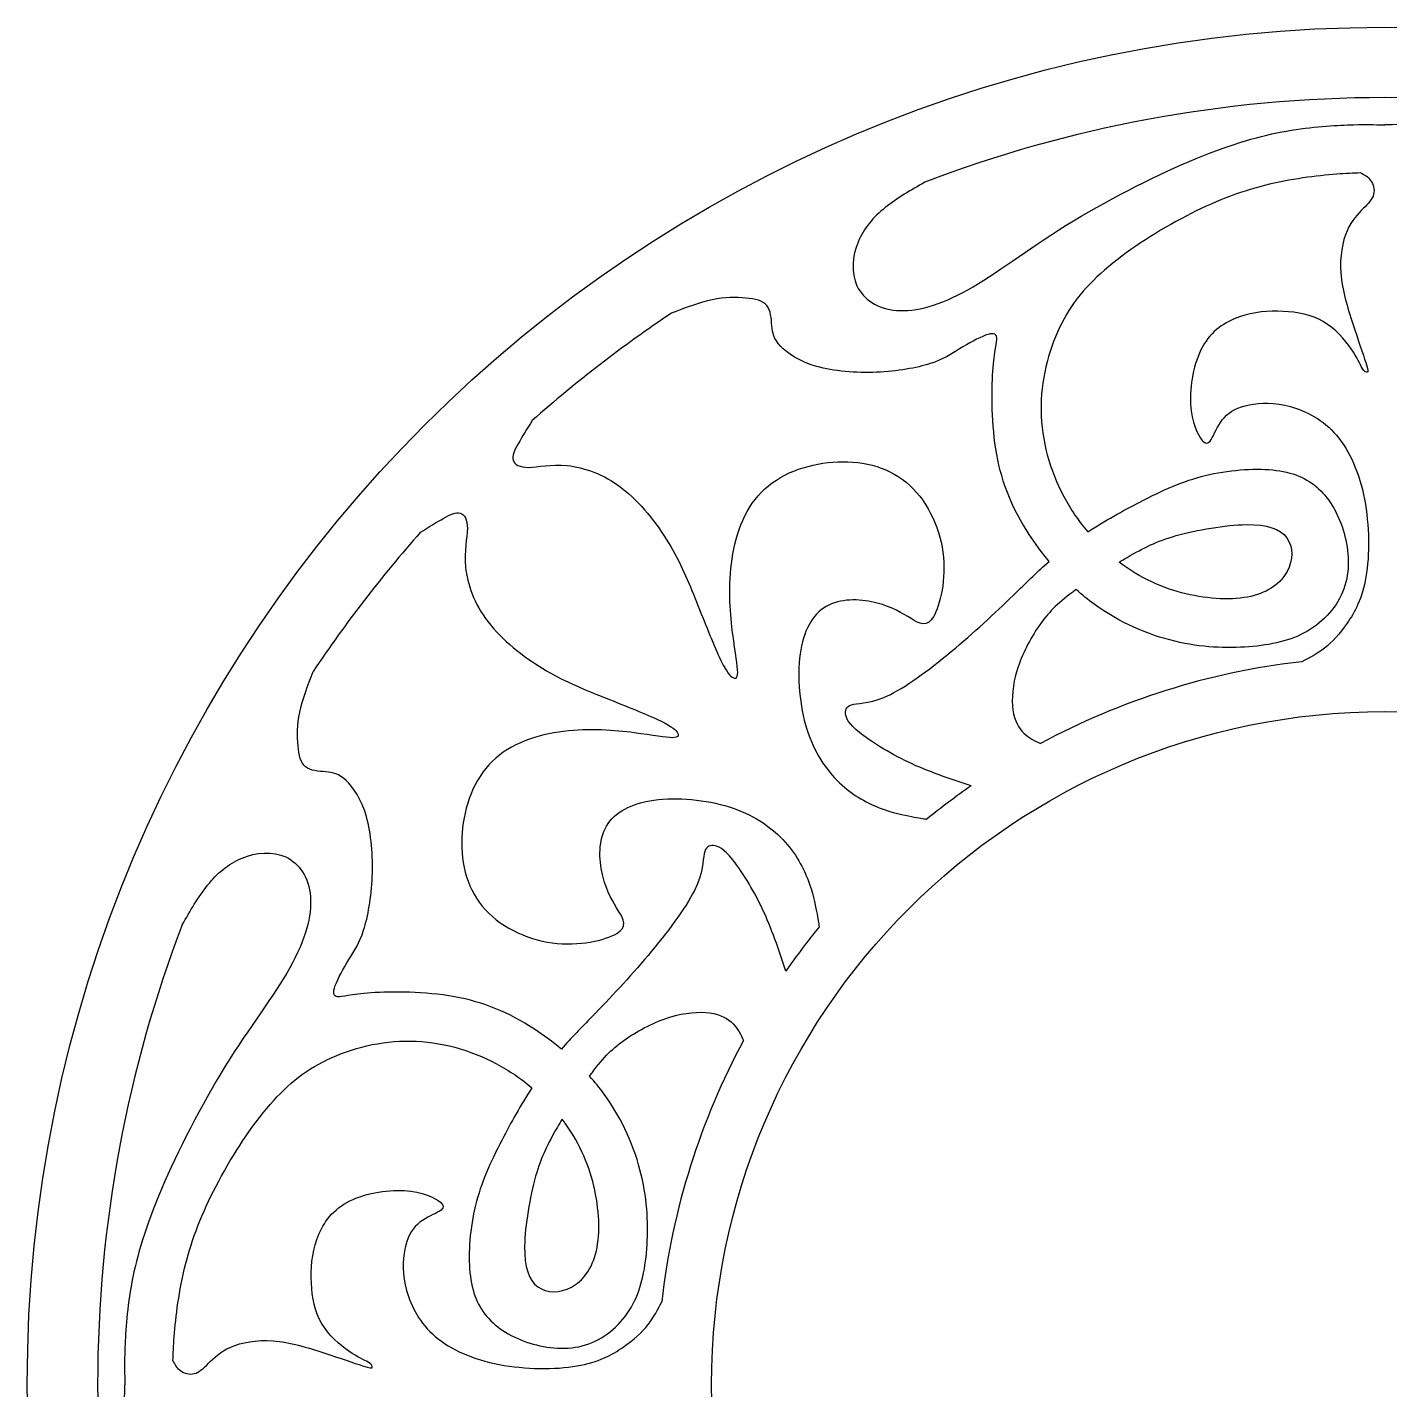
# Model space of a CAD drawing. Extents: x -17 to 16.9, y -20.4 to 16.9.
# Drawn here: x -16.91 to 0.06, y -0.06 to 16.91 of the extents above; entities that cross this region are included whole.
import ezdxf

# ---------------------------------------------------------------- set-up
doc = ezdxf.new("R2010")
doc.units = 0
doc.header["$MEASUREMENT"] = 0
doc.layers.add('LAYER_1', color=7, linetype='CONTINUOUS')

msp = doc.modelspace()

# ---------------------------------------------------------------- linework, layer by layer
at = {"layer": 'LAYER_1'}
for major_axis in [(0, 16.907), (0, 8.384)]:
    msp.add_ellipse((0, 0), major_axis=major_axis, ratio=1, dxfattribs=at)
for points, knots in [([(5.728, 14.976), (3.949, 15.657), (2.018, 16.03), (0, 16.03), (0, 16.03), (-2.018, 16.03), (-3.95, 15.657), (-5.728, 14.976)], [0, 0, 0, 0, 0.333333, 0.333333, 0.333333, 0.333333, 1, 1, 1, 1]), ([(-5.728, 14.976), (-5.901, 14.878), (-6.074, 14.779), (-6.221, 14.661), (-6.221, 14.661), (-6.368, 14.543), (-6.488, 14.405), (-6.559, 14.232), (-6.559, 14.232), (-6.63, 14.058), (-6.651, 13.849), (-6.573, 13.685), (-6.573, 13.685), (-6.495, 13.52), (-6.318, 13.4), (-6.079, 13.38), (-6.079, 13.38), (-5.84, 13.361), (-5.539, 13.442), (-5.192, 13.637), (-5.192, 13.637), (-4.845, 13.832), (-4.452, 14.14), (-3.968, 14.44), (-3.968, 14.44), (-3.483, 14.741), (-2.906, 15.035), (-2.437, 15.235), (-2.437, 15.235), (-1.967, 15.435), (-1.606, 15.541), (-1.283, 15.603), (-1.283, 15.603), (-0.959, 15.665), (-0.672, 15.683), (-0.464, 15.69), (-0.464, 15.69), (-0.257, 15.697), (-0.128, 15.694), (0, 15.69)], [0, 0, 0, 0, 0.090909, 0.090909, 0.090909, 0.090909, 0.181818, 0.181818, 0.181818, 0.181818, 0.272727, 0.272727, 0.272727, 0.272727, 0.363636, 0.363636, 0.363636, 0.363636, 0.454545, 0.454545, 0.454545, 0.454545, 0.545455, 0.545455, 0.545455, 0.545455, 0.636364, 0.636364, 0.636364, 0.636364, 0.727273, 0.727273, 0.727273, 0.727273, 0.818182, 0.818182, 0.818182, 0.818182, 1, 1, 1, 1]), ([(5.728, 14.976), (5.901, 14.878), (6.074, 14.779), (6.221, 14.661), (6.221, 14.661), (6.368, 14.543), (6.488, 14.405), (6.559, 14.232), (6.559, 14.232), (6.63, 14.058), (6.651, 13.849), (6.573, 13.685), (6.573, 13.685), (6.495, 13.52), (6.318, 13.4), (6.079, 13.38), (6.079, 13.38), (5.84, 13.361), (5.539, 13.442), (5.192, 13.637), (5.192, 13.637), (4.845, 13.832), (4.452, 14.14), (3.968, 14.44), (3.968, 14.44), (3.483, 14.741), (2.906, 15.035), (2.437, 15.235), (2.437, 15.235), (1.967, 15.435), (1.606, 15.541), (1.283, 15.603), (1.283, 15.603), (0.959, 15.665), (0.672, 15.683), (0.464, 15.69), (0.464, 15.69), (0.257, 15.697), (0.128, 15.694), (0, 15.69)], [0, 0, 0, 0, 0.090909, 0.090909, 0.090909, 0.090909, 0.181818, 0.181818, 0.181818, 0.181818, 0.272727, 0.272727, 0.272727, 0.272727, 0.363636, 0.363636, 0.363636, 0.363636, 0.454545, 0.454545, 0.454545, 0.454545, 0.545455, 0.545455, 0.545455, 0.545455, 0.636364, 0.636364, 0.636364, 0.636364, 0.727273, 0.727273, 0.727273, 0.727273, 0.818182, 0.818182, 0.818182, 0.818182, 1, 1, 1, 1]), ([(-0.3, 15.092), (-0.388, 15.09), (-0.486, 15.085), (-0.599, 15.076), (-0.599, 15.076), (-0.849, 15.057), (-1.174, 15.018), (-1.497, 14.936), (-1.497, 14.936), (-1.819, 14.855), (-2.137, 14.731), (-2.474, 14.556), (-2.474, 14.556), (-2.81, 14.38), (-3.164, 14.154), (-3.438, 13.926), (-3.438, 13.926), (-3.713, 13.697), (-3.907, 13.467), (-4.051, 13.168), (-4.051, 13.168), (-4.194, 12.869), (-4.286, 12.501), (-4.281, 12.131), (-4.281, 12.131), (-4.275, 11.761), (-4.173, 11.389), (-3.998, 11.062), (-3.998, 11.062), (-3.913, 10.903), (-3.811, 10.755), (-3.698, 10.621)], [0, 0, 0, 0, 0.111111, 0.111111, 0.111111, 0.111111, 0.222222, 0.222222, 0.222222, 0.222222, 0.333333, 0.333333, 0.333333, 0.333333, 0.444444, 0.444444, 0.444444, 0.444444, 0.555556, 0.555556, 0.555556, 0.555556, 0.666667, 0.666667, 0.666667, 0.666667, 0.777778, 0.777778, 0.777778, 0.777778, 1, 1, 1, 1]), ([(-0.3, 15.092), (-0.254, 15.069), (-0.208, 15.045), (-0.176, 15), (-0.176, 15), (-0.143, 14.954), (-0.124, 14.887), (-0.139, 14.827), (-0.139, 14.827), (-0.154, 14.767), (-0.204, 14.713), (-0.268, 14.648), (-0.268, 14.648), (-0.333, 14.582), (-0.413, 14.505), (-0.47, 14.372), (-0.47, 14.372), (-0.528, 14.239), (-0.563, 14.051), (-0.547, 13.845), (-0.547, 13.845), (-0.531, 13.639), (-0.464, 13.414), (-0.398, 13.212), (-0.398, 13.212), (-0.333, 13.011), (-0.269, 12.832), (-0.237, 12.733), (-0.237, 12.733), (-0.205, 12.634), (-0.205, 12.614), (-0.218, 12.61), (-0.218, 12.61), (-0.23, 12.605), (-0.255, 12.616), (-0.282, 12.662), (-0.282, 12.662), (-0.31, 12.708), (-0.34, 12.789), (-0.417, 12.901), (-0.417, 12.901), (-0.494, 13.012), (-0.618, 13.154), (-0.766, 13.241), (-0.766, 13.241), (-0.913, 13.327), (-1.085, 13.359), (-1.265, 13.368), (-1.265, 13.368), (-1.444, 13.377), (-1.632, 13.363), (-1.811, 13.3), (-1.811, 13.3), (-1.99, 13.237), (-2.16, 13.126), (-2.27, 12.926), (-2.27, 12.926), (-2.381, 12.726), (-2.432, 12.437), (-2.419, 12.212), (-2.419, 12.212), (-2.406, 11.988), (-2.328, 11.827), (-2.273, 11.762), (-2.273, 11.762), (-2.218, 11.697), (-2.186, 11.729), (-2.149, 11.797), (-2.149, 11.797), (-2.112, 11.865), (-2.069, 11.97), (-1.998, 12.048), (-1.998, 12.048), (-1.928, 12.126), (-1.828, 12.177), (-1.689, 12.204), (-1.689, 12.204), (-1.549, 12.232), (-1.368, 12.235), (-1.173, 12.182), (-1.173, 12.182), (-0.977, 12.129), (-0.766, 12.019), (-0.601, 11.826), (-0.601, 11.826), (-0.436, 11.632), (-0.315, 11.354), (-0.253, 11.029), (-0.253, 11.029), (-0.191, 10.704), (-0.188, 10.333), (-0.234, 10.062), (-0.234, 10.062), (-0.28, 9.791), (-0.375, 9.621), (-0.469, 9.486), (-0.469, 9.486), (-0.563, 9.35), (-0.655, 9.249), (-0.749, 9.175), (-0.749, 9.175), (-0.842, 9.101), (-0.938, 9.053), (-1.033, 9.005)], [0, 0, 0, 0, 0.037037, 0.037037, 0.037037, 0.037037, 0.074074, 0.074074, 0.074074, 0.074074, 0.111111, 0.111111, 0.111111, 0.111111, 0.148148, 0.148148, 0.148148, 0.148148, 0.185185, 0.185185, 0.185185, 0.185185, 0.222222, 0.222222, 0.222222, 0.222222, 0.259259, 0.259259, 0.259259, 0.259259, 0.296296, 0.296296, 0.296296, 0.296296, 0.333333, 0.333333, 0.333333, 0.333333, 0.37037, 0.37037, 0.37037, 0.37037, 0.407407, 0.407407, 0.407407, 0.407407, 0.444444, 0.444444, 0.444444, 0.444444, 0.481481, 0.481481, 0.481481, 0.481481, 0.518519, 0.518519, 0.518519, 0.518519, 0.555556, 0.555556, 0.555556, 0.555556, 0.592593, 0.592593, 0.592593, 0.592593, 0.62963, 0.62963, 0.62963, 0.62963, 0.666667, 0.666667, 0.666667, 0.666667, 0.703704, 0.703704, 0.703704, 0.703704, 0.740741, 0.740741, 0.740741, 0.740741, 0.777778, 0.777778, 0.777778, 0.777778, 0.814815, 0.814815, 0.814815, 0.814815, 0.851852, 0.851852, 0.851852, 0.851852, 0.888889, 0.888889, 0.888889, 0.888889, 0.925926, 0.925926, 0.925926, 0.925926, 1, 1, 1, 1]), ([(-4.18, 10.255), (-4.272, 10.364), (-4.355, 10.478), (-4.429, 10.591), (-4.429, 10.591), (-4.636, 10.908), (-4.767, 11.223), (-4.833, 11.587), (-4.833, 11.587), (-4.898, 11.952), (-4.898, 12.366), (-4.881, 12.625), (-4.881, 12.625), (-4.863, 12.883), (-4.828, 12.986), (-4.833, 13.041), (-4.833, 13.041), (-4.838, 13.095), (-4.884, 13.103), (-4.971, 13.071), (-4.971, 13.071), (-5.058, 13.039), (-5.185, 12.968), (-5.295, 12.901), (-5.295, 12.901), (-5.405, 12.833), (-5.497, 12.77), (-5.663, 12.717), (-5.663, 12.717), (-5.829, 12.664), (-6.07, 12.621), (-6.329, 12.61), (-6.329, 12.61), (-6.587, 12.6), (-6.863, 12.621), (-7.077, 12.683), (-7.077, 12.683), (-7.291, 12.745), (-7.444, 12.848), (-7.527, 12.936), (-7.527, 12.936), (-7.61, 13.025), (-7.624, 13.099), (-7.633, 13.187), (-7.633, 13.187), (-7.642, 13.276), (-7.645, 13.379), (-7.695, 13.441), (-7.695, 13.441), (-7.745, 13.502), (-7.84, 13.524), (-7.959, 13.534), (-7.959, 13.534), (-8.077, 13.545), (-8.219, 13.545), (-8.377, 13.512), (-8.377, 13.512), (-8.534, 13.479), (-8.709, 13.412), (-8.883, 13.346)], [0, 0, 0, 0, 0.0625, 0.0625, 0.0625, 0.0625, 0.125, 0.125, 0.125, 0.125, 0.1875, 0.1875, 0.1875, 0.1875, 0.25, 0.25, 0.25, 0.25, 0.3125, 0.3125, 0.3125, 0.3125, 0.375, 0.375, 0.375, 0.375, 0.4375, 0.4375, 0.4375, 0.4375, 0.5, 0.5, 0.5, 0.5, 0.5625, 0.5625, 0.5625, 0.5625, 0.625, 0.625, 0.625, 0.625, 0.6875, 0.6875, 0.6875, 0.6875, 0.75, 0.75, 0.75, 0.75, 0.8125, 0.8125, 0.8125, 0.8125, 0.875, 0.875, 0.875, 0.875, 1, 1, 1, 1]), ([(-10.617, 12.01), (-10.681, 11.907), (-10.745, 11.805), (-10.792, 11.72), (-10.792, 11.72), (-10.84, 11.635), (-10.872, 11.568), (-10.856, 11.515), (-10.856, 11.515), (-10.84, 11.462), (-10.776, 11.423), (-10.663, 11.425), (-10.663, 11.425), (-10.55, 11.427), (-10.387, 11.469), (-10.182, 11.448), (-10.182, 11.448), (-9.976, 11.427), (-9.729, 11.342), (-9.502, 11.168), (-9.502, 11.168), (-9.276, 10.995), (-9.07, 10.733), (-8.92, 10.485), (-8.92, 10.485), (-8.769, 10.237), (-8.674, 10.003), (-8.573, 9.752), (-8.573, 9.752), (-8.472, 9.501), (-8.366, 9.232), (-8.29, 9.067), (-8.29, 9.067), (-8.214, 8.903), (-8.168, 8.842), (-8.129, 8.814), (-8.129, 8.814), (-8.09, 8.786), (-8.058, 8.789), (-8.058, 8.871), (-8.058, 8.871), (-8.058, 8.952), (-8.09, 9.111), (-8.12, 9.349), (-8.12, 9.349), (-8.15, 9.586), (-8.178, 9.901), (-8.137, 10.226), (-8.137, 10.226), (-8.097, 10.552), (-7.987, 10.888), (-7.764, 11.117), (-7.764, 11.117), (-7.541, 11.345), (-7.205, 11.465), (-6.872, 11.49), (-6.872, 11.49), (-6.539, 11.515), (-6.21, 11.444), (-5.962, 11.241), (-5.962, 11.241), (-5.714, 11.037), (-5.548, 10.701), (-5.504, 10.368), (-5.504, 10.368), (-5.459, 10.035), (-5.537, 9.706), (-5.621, 9.566), (-5.621, 9.566), (-5.704, 9.426), (-5.792, 9.476), (-5.9, 9.542), (-5.9, 9.542), (-6.008, 9.607), (-6.136, 9.688), (-6.32, 9.736), (-6.32, 9.736), (-6.504, 9.784), (-6.744, 9.798), (-6.925, 9.71), (-6.925, 9.71), (-7.106, 9.621), (-7.226, 9.43), (-7.274, 9.154), (-7.274, 9.154), (-7.321, 8.878), (-7.297, 8.517), (-7.214, 8.221), (-7.214, 8.221), (-7.13, 7.926), (-6.989, 7.695), (-6.822, 7.527), (-6.822, 7.527), (-6.656, 7.359), (-6.465, 7.253), (-6.298, 7.187), (-6.298, 7.187), (-6.131, 7.121), (-5.988, 7.095), (-5.893, 7.077), (-5.893, 7.077), (-5.798, 7.06), (-5.751, 7.052), (-5.703, 7.044)], [0, 0, 0, 0, 0.037037, 0.037037, 0.037037, 0.037037, 0.074074, 0.074074, 0.074074, 0.074074, 0.111111, 0.111111, 0.111111, 0.111111, 0.148148, 0.148148, 0.148148, 0.148148, 0.185185, 0.185185, 0.185185, 0.185185, 0.222222, 0.222222, 0.222222, 0.222222, 0.259259, 0.259259, 0.259259, 0.259259, 0.296296, 0.296296, 0.296296, 0.296296, 0.333333, 0.333333, 0.333333, 0.333333, 0.37037, 0.37037, 0.37037, 0.37037, 0.407407, 0.407407, 0.407407, 0.407407, 0.444444, 0.444444, 0.444444, 0.444444, 0.481481, 0.481481, 0.481481, 0.481481, 0.518519, 0.518519, 0.518519, 0.518519, 0.555556, 0.555556, 0.555556, 0.555556, 0.592593, 0.592593, 0.592593, 0.592593, 0.62963, 0.62963, 0.62963, 0.62963, 0.666667, 0.666667, 0.666667, 0.666667, 0.703704, 0.703704, 0.703704, 0.703704, 0.740741, 0.740741, 0.740741, 0.740741, 0.777778, 0.777778, 0.777778, 0.777778, 0.814815, 0.814815, 0.814815, 0.814815, 0.851852, 0.851852, 0.851852, 0.851852, 0.888889, 0.888889, 0.888889, 0.888889, 0.925926, 0.925926, 0.925926, 0.925926, 1, 1, 1, 1]), ([(-3.698, 10.621), (-3.49, 10.757), (-3.261, 10.885), (-3.051, 10.994), (-3.051, 10.994), (-2.767, 11.141), (-2.516, 11.255), (-2.235, 11.324), (-2.235, 11.324), (-1.953, 11.393), (-1.642, 11.417), (-1.396, 11.393), (-1.396, 11.393), (-1.15, 11.368), (-0.969, 11.294), (-0.824, 11.159), (-0.824, 11.159), (-0.679, 11.025), (-0.569, 10.83), (-0.507, 10.607), (-0.507, 10.607), (-0.445, 10.384), (-0.431, 10.132), (-0.509, 9.913), (-0.509, 9.913), (-0.587, 9.694), (-0.757, 9.506), (-0.964, 9.386), (-0.964, 9.386), (-1.171, 9.265), (-1.415, 9.212), (-1.693, 9.191), (-1.693, 9.191), (-1.971, 9.17), (-2.282, 9.18), (-2.615, 9.26), (-2.615, 9.26), (-2.948, 9.34), (-3.302, 9.488), (-3.621, 9.722), (-3.621, 9.722), (-3.697, 9.778), (-3.771, 9.839), (-3.843, 9.903)], [0, 0, 0, 0, 0.083333, 0.083333, 0.083333, 0.083333, 0.166667, 0.166667, 0.166667, 0.166667, 0.25, 0.25, 0.25, 0.25, 0.333333, 0.333333, 0.333333, 0.333333, 0.416667, 0.416667, 0.416667, 0.416667, 0.5, 0.5, 0.5, 0.5, 0.583333, 0.583333, 0.583333, 0.583333, 0.666667, 0.666667, 0.666667, 0.666667, 0.75, 0.75, 0.75, 0.75, 0.833333, 0.833333, 0.833333, 0.833333, 1, 1, 1, 1]), ([(-12.01, 10.617), (-11.907, 10.681), (-11.805, 10.745), (-11.72, 10.792), (-11.72, 10.792), (-11.635, 10.84), (-11.568, 10.872), (-11.515, 10.856), (-11.515, 10.856), (-11.462, 10.84), (-11.423, 10.776), (-11.425, 10.663), (-11.425, 10.663), (-11.427, 10.55), (-11.469, 10.387), (-11.448, 10.182), (-11.448, 10.182), (-11.427, 9.976), (-11.342, 9.729), (-11.168, 9.502), (-11.168, 9.502), (-10.995, 9.275), (-10.733, 9.07), (-10.485, 8.92), (-10.485, 8.92), (-10.237, 8.769), (-10.003, 8.674), (-9.752, 8.573), (-9.752, 8.573), (-9.501, 8.472), (-9.232, 8.366), (-9.067, 8.29), (-9.067, 8.29), (-8.903, 8.214), (-8.842, 8.167), (-8.814, 8.129), (-8.814, 8.129), (-8.786, 8.09), (-8.789, 8.058), (-8.871, 8.058), (-8.871, 8.058), (-8.952, 8.058), (-9.111, 8.09), (-9.349, 8.12), (-9.349, 8.12), (-9.586, 8.15), (-9.901, 8.178), (-10.227, 8.137), (-10.227, 8.137), (-10.552, 8.097), (-10.889, 7.987), (-11.117, 7.764), (-11.117, 7.764), (-11.345, 7.541), (-11.466, 7.205), (-11.49, 6.872), (-11.49, 6.872), (-11.515, 6.539), (-11.444, 6.21), (-11.241, 5.962), (-11.241, 5.962), (-11.037, 5.714), (-10.701, 5.548), (-10.368, 5.504), (-10.368, 5.504), (-10.035, 5.459), (-9.706, 5.537), (-9.566, 5.62), (-9.566, 5.62), (-9.426, 5.704), (-9.476, 5.792), (-9.542, 5.9), (-9.542, 5.9), (-9.607, 6.008), (-9.688, 6.136), (-9.736, 6.32), (-9.736, 6.32), (-9.784, 6.504), (-9.798, 6.744), (-9.71, 6.925), (-9.71, 6.925), (-9.621, 7.105), (-9.43, 7.226), (-9.154, 7.274), (-9.154, 7.274), (-8.878, 7.321), (-8.517, 7.297), (-8.221, 7.213), (-8.221, 7.213), (-7.926, 7.13), (-7.695, 6.989), (-7.527, 6.822), (-7.527, 6.822), (-7.359, 6.656), (-7.253, 6.465), (-7.187, 6.298), (-7.187, 6.298), (-7.121, 6.131), (-7.095, 5.988), (-7.077, 5.893), (-7.077, 5.893), (-7.06, 5.798), (-7.052, 5.751), (-7.044, 5.703)], [0, 0, 0, 0, 0.037037, 0.037037, 0.037037, 0.037037, 0.074074, 0.074074, 0.074074, 0.074074, 0.111111, 0.111111, 0.111111, 0.111111, 0.148148, 0.148148, 0.148148, 0.148148, 0.185185, 0.185185, 0.185185, 0.185185, 0.222222, 0.222222, 0.222222, 0.222222, 0.259259, 0.259259, 0.259259, 0.259259, 0.296296, 0.296296, 0.296296, 0.296296, 0.333333, 0.333333, 0.333333, 0.333333, 0.37037, 0.37037, 0.37037, 0.37037, 0.407407, 0.407407, 0.407407, 0.407407, 0.444444, 0.444444, 0.444444, 0.444444, 0.481481, 0.481481, 0.481481, 0.481481, 0.518519, 0.518519, 0.518519, 0.518519, 0.555556, 0.555556, 0.555556, 0.555556, 0.592593, 0.592593, 0.592593, 0.592593, 0.62963, 0.62963, 0.62963, 0.62963, 0.666667, 0.666667, 0.666667, 0.666667, 0.703704, 0.703704, 0.703704, 0.703704, 0.740741, 0.740741, 0.740741, 0.740741, 0.777778, 0.777778, 0.777778, 0.777778, 0.814815, 0.814815, 0.814815, 0.814815, 0.851852, 0.851852, 0.851852, 0.851852, 0.888889, 0.888889, 0.888889, 0.888889, 0.925926, 0.925926, 0.925926, 0.925926, 1, 1, 1, 1]), ([(-3.308, 10.246), (-3.045, 10.043), (-2.766, 9.92), (-2.479, 9.851), (-2.479, 9.851), (-2.19, 9.782), (-1.893, 9.768), (-1.668, 9.819), (-1.668, 9.819), (-1.443, 9.871), (-1.291, 9.987), (-1.215, 10.129), (-1.215, 10.129), (-1.139, 10.271), (-1.139, 10.437), (-1.22, 10.548), (-1.22, 10.548), (-1.302, 10.66), (-1.465, 10.717), (-1.725, 10.713), (-1.725, 10.713), (-1.985, 10.71), (-2.343, 10.646), (-2.596, 10.575), (-2.596, 10.575), (-2.849, 10.504), (-2.998, 10.426), (-3.208, 10.304), (-3.208, 10.304), (-3.24, 10.286), (-3.274, 10.266), (-3.308, 10.246)], [0, 0, 0, 0, 0.111111, 0.111111, 0.111111, 0.111111, 0.222222, 0.222222, 0.222222, 0.222222, 0.333333, 0.333333, 0.333333, 0.333333, 0.444444, 0.444444, 0.444444, 0.444444, 0.555556, 0.555556, 0.555556, 0.555556, 0.666667, 0.666667, 0.666667, 0.666667, 0.777778, 0.777778, 0.777778, 0.777778, 1, 1, 1, 1]), ([(-5.152, 7.458), (-5.418, 7.547), (-5.684, 7.636), (-5.932, 7.753), (-5.932, 7.753), (-6.18, 7.87), (-6.41, 8.016), (-6.543, 8.124), (-6.543, 8.124), (-6.675, 8.232), (-6.711, 8.302), (-6.716, 8.359), (-6.716, 8.359), (-6.721, 8.416), (-6.697, 8.458), (-6.612, 8.476), (-6.612, 8.476), (-6.527, 8.493), (-6.382, 8.486), (-6.157, 8.598), (-6.157, 8.598), (-5.932, 8.709), (-5.628, 8.94), (-5.348, 9.175), (-5.348, 9.175), (-5.068, 9.41), (-4.813, 9.651), (-4.587, 9.871), (-4.587, 9.871), (-4.447, 10.006), (-4.319, 10.133), (-4.18, 10.255)], [0, 0, 0, 0, 0.111111, 0.111111, 0.111111, 0.111111, 0.222222, 0.222222, 0.222222, 0.222222, 0.333333, 0.333333, 0.333333, 0.333333, 0.444444, 0.444444, 0.444444, 0.444444, 0.555556, 0.555556, 0.555556, 0.555556, 0.666667, 0.666667, 0.666667, 0.666667, 0.777778, 0.777778, 0.777778, 0.777778, 1, 1, 1, 1]), ([(-3.843, 9.903), (-3.858, 9.893), (-3.872, 9.883), (-3.886, 9.872), (-3.886, 9.872), (-4.081, 9.729), (-4.198, 9.609), (-4.307, 9.449), (-4.307, 9.449), (-4.417, 9.29), (-4.52, 9.092), (-4.578, 8.904), (-4.578, 8.904), (-4.636, 8.716), (-4.651, 8.539), (-4.631, 8.405), (-4.631, 8.405), (-4.612, 8.27), (-4.559, 8.178), (-4.496, 8.116), (-4.496, 8.116), (-4.432, 8.053), (-4.359, 8.02), (-4.286, 7.987)], [0, 0, 0, 0, 0.142857, 0.142857, 0.142857, 0.142857, 0.285714, 0.285714, 0.285714, 0.285714, 0.428571, 0.428571, 0.428571, 0.428571, 0.571429, 0.571429, 0.571429, 0.571429, 0.714286, 0.714286, 0.714286, 0.714286, 1, 1, 1, 1]), ([(-10.255, 4.18), (-10.364, 4.272), (-10.478, 4.355), (-10.591, 4.429), (-10.591, 4.429), (-10.908, 4.636), (-11.223, 4.767), (-11.587, 4.833), (-11.587, 4.833), (-11.952, 4.898), (-12.366, 4.898), (-12.625, 4.881), (-12.625, 4.881), (-12.883, 4.863), (-12.986, 4.828), (-13.041, 4.833), (-13.041, 4.833), (-13.095, 4.838), (-13.103, 4.884), (-13.071, 4.971), (-13.071, 4.971), (-13.039, 5.058), (-12.968, 5.185), (-12.901, 5.295), (-12.901, 5.295), (-12.834, 5.405), (-12.77, 5.497), (-12.717, 5.663), (-12.717, 5.663), (-12.664, 5.829), (-12.621, 6.07), (-12.61, 6.329), (-12.61, 6.329), (-12.6, 6.587), (-12.621, 6.863), (-12.683, 7.077), (-12.683, 7.077), (-12.745, 7.291), (-12.848, 7.444), (-12.936, 7.527), (-12.936, 7.527), (-13.025, 7.61), (-13.099, 7.624), (-13.187, 7.633), (-13.187, 7.633), (-13.276, 7.642), (-13.379, 7.645), (-13.441, 7.695), (-13.441, 7.695), (-13.503, 7.745), (-13.524, 7.84), (-13.534, 7.959), (-13.534, 7.959), (-13.545, 8.077), (-13.545, 8.219), (-13.512, 8.377), (-13.512, 8.377), (-13.479, 8.534), (-13.412, 8.709), (-13.346, 8.883)], [0, 0, 0, 0, 0.0625, 0.0625, 0.0625, 0.0625, 0.125, 0.125, 0.125, 0.125, 0.1875, 0.1875, 0.1875, 0.1875, 0.25, 0.25, 0.25, 0.25, 0.3125, 0.3125, 0.3125, 0.3125, 0.375, 0.375, 0.375, 0.375, 0.4375, 0.4375, 0.4375, 0.4375, 0.5, 0.5, 0.5, 0.5, 0.5625, 0.5625, 0.5625, 0.5625, 0.625, 0.625, 0.625, 0.625, 0.6875, 0.6875, 0.6875, 0.6875, 0.75, 0.75, 0.75, 0.75, 0.8125, 0.8125, 0.8125, 0.8125, 0.875, 0.875, 0.875, 0.875, 1, 1, 1, 1]), ([(-14.976, 5.728), (-14.878, 5.901), (-14.779, 6.074), (-14.661, 6.221), (-14.661, 6.221), (-14.543, 6.368), (-14.405, 6.488), (-14.232, 6.559), (-14.232, 6.559), (-14.058, 6.63), (-13.849, 6.651), (-13.685, 6.573), (-13.685, 6.573), (-13.52, 6.495), (-13.4, 6.318), (-13.38, 6.079), (-13.38, 6.079), (-13.361, 5.84), (-13.442, 5.539), (-13.637, 5.192), (-13.637, 5.192), (-13.832, 4.845), (-14.14, 4.452), (-14.441, 3.968), (-14.441, 3.968), (-14.741, 3.483), (-15.035, 2.906), (-15.235, 2.437), (-15.235, 2.437), (-15.435, 1.967), (-15.541, 1.606), (-15.603, 1.283), (-15.603, 1.283), (-15.665, 0.959), (-15.683, 0.672), (-15.69, 0.464), (-15.69, 0.464), (-15.697, 0.257), (-15.694, 0.128), (-15.69, 0)], [0, 0, 0, 0, 0.090909, 0.090909, 0.090909, 0.090909, 0.181818, 0.181818, 0.181818, 0.181818, 0.272727, 0.272727, 0.272727, 0.272727, 0.363636, 0.363636, 0.363636, 0.363636, 0.454545, 0.454545, 0.454545, 0.454545, 0.545455, 0.545455, 0.545455, 0.545455, 0.636364, 0.636364, 0.636364, 0.636364, 0.727273, 0.727273, 0.727273, 0.727273, 0.818182, 0.818182, 0.818182, 0.818182, 1, 1, 1, 1]), ([(-7.458, 5.152), (-7.547, 5.418), (-7.636, 5.684), (-7.753, 5.932), (-7.753, 5.932), (-7.87, 6.18), (-8.016, 6.41), (-8.124, 6.543), (-8.124, 6.543), (-8.232, 6.675), (-8.302, 6.711), (-8.359, 6.716), (-8.359, 6.716), (-8.416, 6.721), (-8.458, 6.697), (-8.476, 6.612), (-8.476, 6.612), (-8.494, 6.527), (-8.486, 6.382), (-8.598, 6.157), (-8.598, 6.157), (-8.709, 5.932), (-8.94, 5.628), (-9.175, 5.348), (-9.175, 5.348), (-9.41, 5.068), (-9.651, 4.813), (-9.871, 4.587), (-9.871, 4.587), (-10.006, 4.447), (-10.133, 4.319), (-10.255, 4.18)], [0, 0, 0, 0, 0.111111, 0.111111, 0.111111, 0.111111, 0.222222, 0.222222, 0.222222, 0.222222, 0.333333, 0.333333, 0.333333, 0.333333, 0.444444, 0.444444, 0.444444, 0.444444, 0.555556, 0.555556, 0.555556, 0.555556, 0.666667, 0.666667, 0.666667, 0.666667, 0.777778, 0.777778, 0.777778, 0.777778, 1, 1, 1, 1]), ([(-14.976, 5.728), (-15.657, 3.949), (-16.03, 2.018), (-16.03, 0), (-16.03, 0), (-16.03, -2.018), (-15.657, -3.95), (-14.976, -5.728)], [0, 0, 0, 0, 0.333333, 0.333333, 0.333333, 0.333333, 1, 1, 1, 1]), ([(-9.903, 3.843), (-9.893, 3.858), (-9.883, 3.872), (-9.872, 3.886), (-9.872, 3.886), (-9.729, 4.081), (-9.609, 4.198), (-9.449, 4.307), (-9.449, 4.307), (-9.29, 4.417), (-9.092, 4.52), (-8.904, 4.578), (-8.904, 4.578), (-8.717, 4.636), (-8.539, 4.651), (-8.405, 4.631), (-8.405, 4.631), (-8.27, 4.612), (-8.178, 4.559), (-8.116, 4.496), (-8.116, 4.496), (-8.053, 4.432), (-8.02, 4.359), (-7.987, 4.286)], [0, 0, 0, 0, 0.142857, 0.142857, 0.142857, 0.142857, 0.285714, 0.285714, 0.285714, 0.285714, 0.428571, 0.428571, 0.428571, 0.428571, 0.571429, 0.571429, 0.571429, 0.571429, 0.714286, 0.714286, 0.714286, 0.714286, 1, 1, 1, 1]), ([(-15.092, 0.3), (-15.09, 0.388), (-15.085, 0.486), (-15.076, 0.599), (-15.076, 0.599), (-15.057, 0.849), (-15.018, 1.174), (-14.936, 1.496), (-14.936, 1.496), (-14.855, 1.819), (-14.731, 2.137), (-14.556, 2.474), (-14.556, 2.474), (-14.38, 2.81), (-14.154, 3.164), (-13.926, 3.438), (-13.926, 3.438), (-13.697, 3.713), (-13.467, 3.907), (-13.168, 4.051), (-13.168, 4.051), (-12.869, 4.194), (-12.501, 4.286), (-12.131, 4.281), (-12.131, 4.281), (-11.761, 4.275), (-11.389, 4.173), (-11.062, 3.997), (-11.062, 3.997), (-10.903, 3.913), (-10.755, 3.811), (-10.621, 3.698)], [0, 0, 0, 0, 0.111111, 0.111111, 0.111111, 0.111111, 0.222222, 0.222222, 0.222222, 0.222222, 0.333333, 0.333333, 0.333333, 0.333333, 0.444444, 0.444444, 0.444444, 0.444444, 0.555556, 0.555556, 0.555556, 0.555556, 0.666667, 0.666667, 0.666667, 0.666667, 0.777778, 0.777778, 0.777778, 0.777778, 1, 1, 1, 1]), ([(-10.621, 3.698), (-10.757, 3.489), (-10.885, 3.261), (-10.994, 3.051), (-10.994, 3.051), (-11.141, 2.767), (-11.255, 2.516), (-11.324, 2.235), (-11.324, 2.235), (-11.393, 1.953), (-11.418, 1.642), (-11.393, 1.396), (-11.393, 1.396), (-11.368, 1.15), (-11.294, 0.969), (-11.159, 0.824), (-11.159, 0.824), (-11.025, 0.679), (-10.83, 0.569), (-10.607, 0.507), (-10.607, 0.507), (-10.384, 0.445), (-10.132, 0.431), (-9.913, 0.509), (-9.913, 0.509), (-9.694, 0.587), (-9.506, 0.757), (-9.386, 0.964), (-9.386, 0.964), (-9.265, 1.171), (-9.212, 1.415), (-9.191, 1.693), (-9.191, 1.693), (-9.17, 1.971), (-9.18, 2.282), (-9.26, 2.615), (-9.26, 2.615), (-9.34, 2.948), (-9.488, 3.302), (-9.722, 3.621), (-9.722, 3.621), (-9.778, 3.697), (-9.839, 3.771), (-9.903, 3.843)], [0, 0, 0, 0, 0.083333, 0.083333, 0.083333, 0.083333, 0.166667, 0.166667, 0.166667, 0.166667, 0.25, 0.25, 0.25, 0.25, 0.333333, 0.333333, 0.333333, 0.333333, 0.416667, 0.416667, 0.416667, 0.416667, 0.5, 0.5, 0.5, 0.5, 0.583333, 0.583333, 0.583333, 0.583333, 0.666667, 0.666667, 0.666667, 0.666667, 0.75, 0.75, 0.75, 0.75, 0.833333, 0.833333, 0.833333, 0.833333, 1, 1, 1, 1]), ([(-10.246, 3.308), (-10.043, 3.045), (-9.92, 2.766), (-9.851, 2.479), (-9.851, 2.479), (-9.782, 2.19), (-9.768, 1.893), (-9.819, 1.668), (-9.819, 1.668), (-9.871, 1.443), (-9.987, 1.291), (-10.129, 1.215), (-10.129, 1.215), (-10.271, 1.139), (-10.437, 1.139), (-10.548, 1.22), (-10.548, 1.22), (-10.66, 1.302), (-10.717, 1.465), (-10.713, 1.725), (-10.713, 1.725), (-10.71, 1.985), (-10.646, 2.343), (-10.575, 2.596), (-10.575, 2.596), (-10.504, 2.849), (-10.426, 2.997), (-10.304, 3.208), (-10.304, 3.208), (-10.286, 3.24), (-10.266, 3.274), (-10.246, 3.308)], [0, 0, 0, 0, 0.111111, 0.111111, 0.111111, 0.111111, 0.222222, 0.222222, 0.222222, 0.222222, 0.333333, 0.333333, 0.333333, 0.333333, 0.444444, 0.444444, 0.444444, 0.444444, 0.555556, 0.555556, 0.555556, 0.555556, 0.666667, 0.666667, 0.666667, 0.666667, 0.777778, 0.777778, 0.777778, 0.777778, 1, 1, 1, 1]), ([(-15.092, 0.3), (-15.069, 0.254), (-15.045, 0.208), (-15, 0.176), (-15, 0.176), (-14.954, 0.143), (-14.887, 0.124), (-14.827, 0.139), (-14.827, 0.139), (-14.767, 0.154), (-14.713, 0.204), (-14.648, 0.268), (-14.648, 0.268), (-14.582, 0.333), (-14.505, 0.412), (-14.372, 0.47), (-14.372, 0.47), (-14.239, 0.528), (-14.051, 0.563), (-13.845, 0.547), (-13.845, 0.547), (-13.639, 0.531), (-13.414, 0.464), (-13.212, 0.398), (-13.212, 0.398), (-13.011, 0.333), (-12.832, 0.269), (-12.733, 0.237), (-12.733, 0.237), (-12.634, 0.205), (-12.614, 0.205), (-12.61, 0.218), (-12.61, 0.218), (-12.605, 0.23), (-12.616, 0.255), (-12.662, 0.282), (-12.662, 0.282), (-12.708, 0.31), (-12.789, 0.34), (-12.901, 0.417), (-12.901, 0.417), (-13.012, 0.494), (-13.154, 0.618), (-13.241, 0.766), (-13.241, 0.766), (-13.328, 0.913), (-13.359, 1.085), (-13.368, 1.265), (-13.368, 1.265), (-13.377, 1.444), (-13.363, 1.632), (-13.3, 1.811), (-13.3, 1.811), (-13.237, 1.989), (-13.126, 2.159), (-12.926, 2.27), (-12.926, 2.27), (-12.726, 2.381), (-12.437, 2.432), (-12.212, 2.419), (-12.212, 2.419), (-11.988, 2.405), (-11.827, 2.328), (-11.762, 2.273), (-11.762, 2.273), (-11.697, 2.218), (-11.729, 2.186), (-11.797, 2.149), (-11.797, 2.149), (-11.865, 2.112), (-11.97, 2.069), (-12.048, 1.998), (-12.048, 1.998), (-12.126, 1.928), (-12.177, 1.828), (-12.204, 1.689), (-12.204, 1.689), (-12.232, 1.549), (-12.235, 1.368), (-12.182, 1.173), (-12.182, 1.173), (-12.129, 0.977), (-12.019, 0.766), (-11.826, 0.601), (-11.826, 0.601), (-11.632, 0.436), (-11.354, 0.315), (-11.029, 0.253), (-11.029, 0.253), (-10.704, 0.191), (-10.333, 0.188), (-10.062, 0.234), (-10.062, 0.234), (-9.791, 0.28), (-9.621, 0.375), (-9.486, 0.469), (-9.486, 0.469), (-9.35, 0.563), (-9.249, 0.655), (-9.175, 0.749), (-9.175, 0.749), (-9.101, 0.842), (-9.053, 0.938), (-9.005, 1.033)], [0, 0, 0, 0, 0.037037, 0.037037, 0.037037, 0.037037, 0.074074, 0.074074, 0.074074, 0.074074, 0.111111, 0.111111, 0.111111, 0.111111, 0.148148, 0.148148, 0.148148, 0.148148, 0.185185, 0.185185, 0.185185, 0.185185, 0.222222, 0.222222, 0.222222, 0.222222, 0.259259, 0.259259, 0.259259, 0.259259, 0.296296, 0.296296, 0.296296, 0.296296, 0.333333, 0.333333, 0.333333, 0.333333, 0.37037, 0.37037, 0.37037, 0.37037, 0.407407, 0.407407, 0.407407, 0.407407, 0.444444, 0.444444, 0.444444, 0.444444, 0.481481, 0.481481, 0.481481, 0.481481, 0.518519, 0.518519, 0.518519, 0.518519, 0.555556, 0.555556, 0.555556, 0.555556, 0.592593, 0.592593, 0.592593, 0.592593, 0.62963, 0.62963, 0.62963, 0.62963, 0.666667, 0.666667, 0.666667, 0.666667, 0.703704, 0.703704, 0.703704, 0.703704, 0.740741, 0.740741, 0.740741, 0.740741, 0.777778, 0.777778, 0.777778, 0.777778, 0.814815, 0.814815, 0.814815, 0.814815, 0.851852, 0.851852, 0.851852, 0.851852, 0.888889, 0.888889, 0.888889, 0.888889, 0.925926, 0.925926, 0.925926, 0.925926, 1, 1, 1, 1]), ([(-14.976, -5.728), (-14.878, -5.901), (-14.779, -6.074), (-14.661, -6.221), (-14.661, -6.221), (-14.543, -6.368), (-14.405, -6.488), (-14.232, -6.559), (-14.232, -6.559), (-14.058, -6.63), (-13.849, -6.651), (-13.685, -6.573), (-13.685, -6.573), (-13.52, -6.495), (-13.4, -6.318), (-13.38, -6.079), (-13.38, -6.079), (-13.361, -5.84), (-13.442, -5.539), (-13.637, -5.192), (-13.637, -5.192), (-13.832, -4.845), (-14.14, -4.452), (-14.441, -3.968), (-14.441, -3.968), (-14.741, -3.483), (-15.035, -2.906), (-15.235, -2.437), (-15.235, -2.437), (-15.435, -1.967), (-15.541, -1.606), (-15.603, -1.283), (-15.603, -1.283), (-15.665, -0.959), (-15.683, -0.672), (-15.69, -0.464), (-15.69, -0.464), (-15.697, -0.257), (-15.694, -0.128), (-15.69, 0)], [0, 0, 0, 0, 0.090909, 0.090909, 0.090909, 0.090909, 0.181818, 0.181818, 0.181818, 0.181818, 0.272727, 0.272727, 0.272727, 0.272727, 0.363636, 0.363636, 0.363636, 0.363636, 0.454545, 0.454545, 0.454545, 0.454545, 0.545455, 0.545455, 0.545455, 0.545455, 0.636364, 0.636364, 0.636364, 0.636364, 0.727273, 0.727273, 0.727273, 0.727273, 0.818182, 0.818182, 0.818182, 0.818182, 1, 1, 1, 1])]:
    msp.add_open_spline(points, degree=3, knots=knots, dxfattribs=at)
for points in [[(-8.883, 13.346), (-9.491, 12.94), (-10.071, 12.493), (-10.617, 12.01)], [(-12.01, 10.617), (-12.493, 10.071), (-12.94, 9.491), (-13.346, 8.883)], [(-1.033, 9.005), (-2.199, 8.873), (-3.298, 8.519), (-4.286, 7.987)], [(-5.152, 7.458), (-5.341, 7.327), (-5.525, 7.189), (-5.703, 7.044)], [(-7.044, 5.703), (-7.189, 5.525), (-7.327, 5.341), (-7.458, 5.152)], [(-7.987, 4.286), (-8.519, 3.298), (-8.873, 2.199), (-9.005, 1.033)]]:
    msp.add_open_spline(points, degree=3, dxfattribs=at)

doc.saveas('drawing.dxf')
